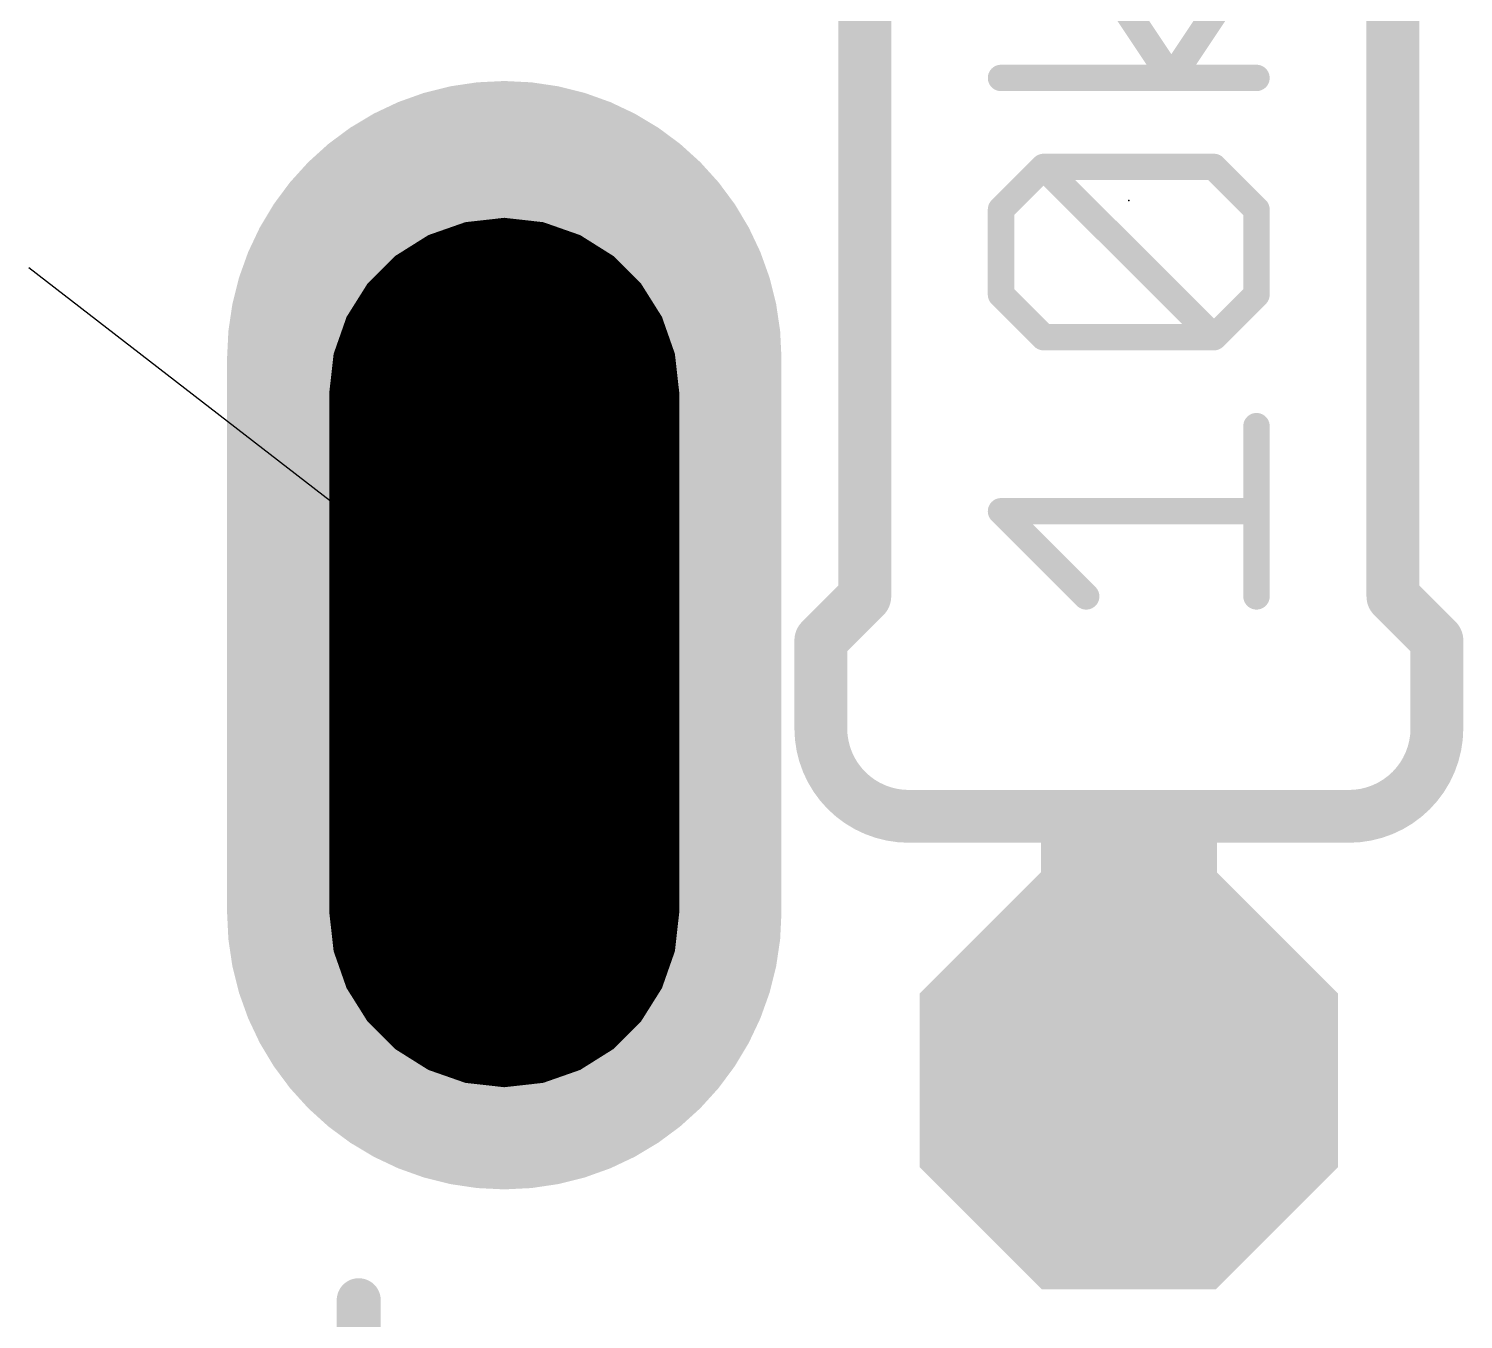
# Model space of a CAD drawing. Extents: x -2.2 to 51.7, y -0.4 to 51.
# Drawn here: x 10.477 to 14.618, y 43.442 to 47.169 of the extents above; entities that cross this region are included whole.
import ezdxf

# ---------------------------------------------------------------- set-up
doc = ezdxf.new("R2010")
doc.units = 0
for name, color, linetype in [('17', 94, 'CONTINUOUS'), ('19', 54, 'CONTINUOUS'), ('21', 250, 'CONTINUOUS'), ('23', 178, 'CONTINUOUS'), ('27', 250, 'CONTINUOUS'), ('46', 134, 'CONTINUOUS'), ('51', 250, 'CONTINUOUS')]:
    doc.layers.add(name, color=color, linetype=linetype)

# ---------------------------------------------------------------- blocks, each defined once
blk = doc.blocks.new('LONGP100')
at = {"const_width": 1}
blk.add_lwpolyline([(-0.5, 0), (0.5, 0)], dxfattribs=at)
at = {"const_width": 0.5}
for points in [[(-0.5, 0.25, 1), (-0.5, -0.25)], [(0.5, -0.25, 1), (0.5, 0.25)]]:
    blk.add_lwpolyline(points, format="xyb", dxfattribs=at)
blk = doc.blocks.new('RECT')
blk.add_solid([(-0.5, -0.5), (0.5, -0.5), (-0.5, 0.5), (0.5, 0.5)])
blk = doc.blocks.new('OCTAGONP')
at = {"const_width": 0.5}
blk.add_lwpolyline([(-0.25, -0.1036), (-0.25, 0.1036), (-0.1036, 0.25), (0.1036, 0.25), (0.25, 0.1036), (0.25, -0.1036), (0.1036, -0.25), (-0.1036, -0.25), (-0.25, -0.1036), (-0.25, 0.1036)], dxfattribs=at)

msp = doc.modelspace()

# ---------------------------------------------------------------- linework, layer by layer
at = {"layer": '19'}
msp.add_line((10.4775, 46.4793), (11.85, 45.4175), dxfattribs=at)
at = {"layer": '21'}
for points, const_width in [([(12.8905, 47.8155), (12.8905, 45.5295)], 0.1524), ([(14.4145, 47.8155), (14.4145, 45.5295)], 0.1524), ([(12.8905, 45.5295), (12.7635, 45.4025)], 0.1524), ([(14.4145, 45.5295), (14.5415, 45.4025)], 0.1524), ([(12.7635, 45.1485), (12.7635, 45.4025)], 0.1524), ([(14.5415, 45.1485), (14.5415, 45.4025)], 0.1524), ([(11.43, 38.4175), (11.43, 43.4975)], 0.127)]:
    msp.add_lwpolyline(points, dxfattribs=dict(at, const_width=const_width))
for points, const_width in [([(12.9174, 45.5026, 1), (12.8636, 45.5564)], 0.0762), ([(14.4414, 45.5564, 1), (14.3876, 45.5026)], 0.0762), ([(12.8524, 45.5295, 1), (12.9286, 45.5295)], 0.0762), ([(14.3764, 45.5295, 1), (14.4526, 45.5295)], 0.0762), ([(12.8016, 45.4025, 1), (12.7254, 45.4025)], 0.0762), ([(12.7366, 45.4294, 1), (12.7904, 45.3756)], 0.0762), ([(14.5796, 45.4025, 1), (14.5034, 45.4025)], 0.0762), ([(14.5146, 45.3756, 1), (14.5684, 45.4294)], 0.0762), ([(12.7635, 45.1485, 0.4142), (13.0175, 44.8945)], 0.1524), ([(12.8016, 45.1485, 1), (12.7254, 45.1485)], 0.0762), ([(14.2875, 44.8945, 0.4142), (14.5415, 45.1485)], 0.1524), ([(14.5796, 45.1485, 1), (14.5034, 45.1485)], 0.0762), ([(12.7254, 45.1485, 1), (12.8016, 45.1485)], 0.0762), ([(14.5034, 45.1485, 1), (14.5796, 45.1485)], 0.0762), ([(13.0175, 44.8564, 1), (13.0175, 44.9326)], 0.0762), ([(14.2875, 44.9326, 1), (14.2875, 44.8564)], 0.0762), ([(11.4618, 43.4975, 1), (11.3982, 43.4975)], 0.0635)]:
    msp.add_lwpolyline(points, format="xyb", dxfattribs=dict(at, const_width=const_width))
at = {"layer": '23'}
msp.add_point((13.6525, 46.6725), dxfattribs=at)
at = {"layer": '27', "const_width": 0.0762}
for points in [[(13.7751, 47.0263), (13.5293, 47.3949)], [(14.0208, 47.3949), (13.7751, 47.0263)], [(14.0208, 47.0263), (13.2836, 47.0263)], [(13.2836, 46.6465), (13.4064, 46.7694)], [(13.4064, 46.7694), (13.8979, 46.7694)], [(13.8979, 46.2779), (13.4064, 46.7694)], [(13.8979, 46.7694), (14.0208, 46.6465)], [(13.2836, 46.4008), (13.2836, 46.6465)], [(14.0208, 46.6465), (14.0208, 46.4008)], [(13.4064, 46.2779), (13.2836, 46.4008)], [(14.0208, 46.4008), (13.8979, 46.2779)], [(13.8979, 46.2779), (13.4064, 46.2779)], [(14.0208, 45.5295), (14.0208, 46.021)], [(13.5293, 45.5295), (13.2836, 45.7752)], [(13.2836, 45.7752), (14.0208, 45.7752)]]:
    msp.add_lwpolyline(points, dxfattribs=at)
at = {"layer": '27', "const_width": 0.0381}
for points in [[(13.2836, 47.0454, 1), (13.2836, 47.0073)], [(13.7592, 47.0369, 1), (13.7909, 47.0158)], [(13.7592, 47.0158, 1), (13.7909, 47.0369)], [(14.0208, 47.0073, 1), (14.0208, 47.0454)], [(13.4064, 46.7885, 1), (13.4064, 46.7504)], [(13.4199, 46.7829, 1), (13.393, 46.7559)], [(13.4199, 46.7559, 1), (13.393, 46.7829)], [(13.9114, 46.7829, 1), (13.8845, 46.7559)], [(13.8979, 46.7504, 1), (13.8979, 46.7885)], [(13.3026, 46.6465, 1), (13.2645, 46.6465)], [(13.2701, 46.66, 1), (13.297, 46.6331)], [(14.0399, 46.6465, 1), (14.0018, 46.6465)], [(14.0073, 46.6331, 1), (14.0343, 46.66)], [(13.297, 46.4143, 1), (13.2701, 46.3873)], [(13.2645, 46.4008, 1), (13.3026, 46.4008)], [(14.0018, 46.4008, 1), (14.0399, 46.4008)], [(14.0343, 46.3873, 1), (14.0073, 46.4143)], [(13.4064, 46.297, 1), (13.4064, 46.2589)], [(13.393, 46.2644, 1), (13.4199, 46.2914)], [(13.8845, 46.2914, 1), (13.9114, 46.2644)], [(13.8845, 46.2644, 1), (13.9114, 46.2914)], [(13.8979, 46.2589, 1), (13.8979, 46.297)], [(14.0399, 46.021, 1), (14.0018, 46.021)], [(13.297, 45.7887, 1), (13.2701, 45.7618)], [(13.2836, 45.7943, 1), (13.2836, 45.7562)], [(14.0208, 45.7562, 1), (14.0208, 45.7943)], [(13.5158, 45.516, 1), (13.5428, 45.543)], [(14.0018, 45.5295, 1), (14.0399, 45.5295)]]:
    msp.add_lwpolyline(points, format="xyb", dxfattribs=at)
at = {"layer": '46', "const_width": 0.01}
for points in [[(11.85, 46.6175), (11.7387, 46.605)], [(11.9613, 46.605), (11.85, 46.6175)], [(11.7387, 46.605), (11.6331, 46.568)], [(11.6674, 46.58), (12.0326, 46.58)], [(11.696, 46.59), (12.004, 46.59)], [(11.7246, 46.6), (11.9754, 46.6)], [(11.7834, 46.61), (11.9166, 46.61)], [(12.0669, 46.568), (11.9613, 46.605)], [(11.6331, 46.568), (11.5383, 46.5084)], [(11.5885, 46.54), (12.1115, 46.54)], [(11.6044, 46.55), (12.0956, 46.55)], [(11.6204, 46.56), (12.0797, 46.56)], [(11.6388, 46.57), (12.0612, 46.57)], [(12.1617, 46.5084), (12.0669, 46.568)], [(11.5383, 46.5084), (11.4591, 46.4292)], [(11.5198, 46.49), (12.1802, 46.49)], [(11.5298, 46.5), (12.1702, 46.5)], [(11.5408, 46.51), (12.1592, 46.51)], [(11.5567, 46.52), (12.1433, 46.52)], [(11.5726, 46.53), (12.1274, 46.53)], [(12.2409, 46.4292), (12.1617, 46.5084)], [(11.4798, 46.45), (12.2202, 46.45)], [(11.4898, 46.46), (12.2102, 46.46)], [(11.4998, 46.47), (12.2002, 46.47)], [(11.5098, 46.48), (12.1902, 46.48)], [(11.4591, 46.4292), (11.3995, 46.3344)], [(11.447, 46.41), (12.253, 46.41)], [(11.4533, 46.42), (12.2467, 46.42)], [(11.4598, 46.43), (12.2402, 46.43)], [(11.4698, 46.44), (12.2302, 46.44)], [(12.3005, 46.3344), (12.2409, 46.4292)], [(11.4219, 46.37), (12.2781, 46.37)], [(11.4281, 46.38), (12.2719, 46.38)], [(11.4344, 46.39), (12.2656, 46.39)], [(11.4407, 46.4), (12.2593, 46.4)], [(11.3995, 46.3344), (11.3625, 46.2288)], [(11.398, 46.33), (12.302, 46.33)], [(11.403, 46.34), (12.297, 46.34)], [(11.4093, 46.35), (12.2907, 46.35)], [(11.4156, 46.36), (12.2844, 46.36)], [(12.3375, 46.2288), (12.3005, 46.3344)], [(11.384, 46.29), (12.316, 46.29)], [(11.3875, 46.3), (12.3125, 46.3)], [(11.391, 46.31), (12.309, 46.31)], [(11.3945, 46.32), (12.3055, 46.32)], [(11.37, 46.25), (12.33, 46.25)], [(11.3735, 46.26), (12.3265, 46.26)], [(11.377, 46.27), (12.323, 46.27)], [(11.3805, 46.28), (12.3195, 46.28)], [(11.3625, 46.2288), (11.35, 46.1175)], [(11.3593, 46.2), (12.3407, 46.2)], [(11.3604, 46.21), (12.3396, 46.21)], [(11.3616, 46.22), (12.3384, 46.22)], [(11.363, 46.23), (12.337, 46.23)], [(11.3665, 46.24), (12.3335, 46.24)], [(12.35, 46.1175), (12.3375, 46.2288)], [(11.3548, 46.16), (12.3452, 46.16)], [(11.3559, 46.17), (12.3441, 46.17)], [(11.357, 46.18), (12.343, 46.18)], [(11.3582, 46.19), (12.3418, 46.19)], [(11.35, 46.1175), (11.35, 44.6175)], [(11.3503, 46.12), (12.3497, 46.12)], [(11.3514, 46.13), (12.3486, 46.13)], [(11.3525, 46.14), (12.3475, 46.14)], [(11.3537, 46.15), (12.3463, 46.15)], [(12.35, 44.6175), (12.35, 46.1175)], [(11.35, 46.11), (12.35, 46.11)], [(11.35, 46.1), (12.35, 46.1)], [(11.35, 46.09), (12.35, 46.09)], [(11.35, 46.08), (12.35, 46.08)], [(11.35, 46.07), (12.35, 46.07)], [(11.35, 46.06), (12.35, 46.06)], [(11.35, 46.05), (12.35, 46.05)], [(11.35, 46.04), (12.35, 46.04)], [(11.35, 46.03), (12.35, 46.03)], [(11.35, 46.02), (12.35, 46.02)], [(11.35, 46.01), (12.35, 46.01)], [(11.35, 46), (12.35, 46)], [(11.35, 45.99), (12.35, 45.99)], [(11.35, 45.98), (12.35, 45.98)], [(11.35, 45.97), (12.35, 45.97)], [(11.35, 45.96), (12.35, 45.96)], [(11.35, 45.95), (12.35, 45.95)], [(11.35, 45.94), (12.35, 45.94)], [(11.35, 45.93), (12.35, 45.93)], [(11.35, 45.92), (12.35, 45.92)], [(11.35, 45.91), (12.35, 45.91)], [(11.35, 45.9), (12.35, 45.9)], [(11.35, 45.89), (12.35, 45.89)], [(11.35, 45.88), (12.35, 45.88)], [(11.35, 45.87), (12.35, 45.87)], [(11.35, 45.86), (12.35, 45.86)], [(11.35, 45.85), (12.35, 45.85)], [(11.35, 45.84), (12.35, 45.84)], [(11.35, 45.83), (12.35, 45.83)], [(11.35, 45.82), (12.35, 45.82)], [(11.35, 45.81), (12.35, 45.81)], [(11.35, 45.8), (12.35, 45.8)], [(11.35, 45.79), (12.35, 45.79)], [(11.35, 45.78), (12.35, 45.78)], [(11.35, 45.77), (12.35, 45.77)], [(11.35, 45.76), (12.35, 45.76)], [(11.35, 45.75), (12.35, 45.75)], [(11.35, 45.74), (12.35, 45.74)], [(11.35, 45.73), (12.35, 45.73)], [(11.35, 45.72), (12.35, 45.72)], [(11.35, 45.71), (12.35, 45.71)], [(11.35, 45.7), (12.35, 45.7)], [(11.35, 45.69), (12.35, 45.69)], [(11.35, 45.68), (12.35, 45.68)], [(11.35, 45.67), (12.35, 45.67)], [(11.35, 45.66), (12.35, 45.66)], [(11.35, 45.65), (12.35, 45.65)], [(11.35, 45.64), (12.35, 45.64)], [(11.35, 45.63), (12.35, 45.63)], [(11.35, 45.62), (12.35, 45.62)], [(11.35, 45.61), (12.35, 45.61)], [(11.35, 45.6), (12.35, 45.6)], [(11.35, 45.59), (12.35, 45.59)], [(11.35, 45.58), (12.35, 45.58)], [(11.35, 45.57), (12.35, 45.57)], [(11.35, 45.56), (12.35, 45.56)], [(11.35, 45.55), (12.35, 45.55)], [(11.35, 45.54), (12.35, 45.54)], [(11.35, 45.53), (12.35, 45.53)], [(11.35, 45.52), (12.35, 45.52)], [(11.35, 45.51), (12.35, 45.51)], [(11.35, 45.5), (12.35, 45.5)], [(11.35, 45.49), (12.35, 45.49)], [(11.35, 45.48), (12.35, 45.48)], [(11.35, 45.47), (12.35, 45.47)], [(11.35, 45.46), (12.35, 45.46)], [(11.35, 45.45), (12.35, 45.45)], [(11.35, 45.44), (12.35, 45.44)], [(11.35, 45.43), (12.35, 45.43)], [(11.35, 45.42), (12.35, 45.42)], [(11.35, 45.41), (12.35, 45.41)], [(11.35, 45.4), (12.35, 45.4)], [(11.35, 45.39), (12.35, 45.39)], [(11.35, 45.38), (12.35, 45.38)], [(11.35, 45.37), (12.35, 45.37)], [(11.35, 45.36), (12.35, 45.36)], [(11.35, 45.35), (12.35, 45.35)], [(11.35, 45.34), (12.35, 45.34)], [(11.35, 45.33), (12.35, 45.33)], [(11.35, 45.32), (12.35, 45.32)], [(11.35, 45.31), (12.35, 45.31)], [(11.35, 45.3), (12.35, 45.3)], [(11.35, 45.29), (12.35, 45.29)], [(11.35, 45.28), (12.35, 45.28)], [(11.35, 45.27), (12.35, 45.27)], [(11.35, 45.26), (12.35, 45.26)], [(11.35, 45.25), (12.35, 45.25)], [(11.35, 45.24), (12.35, 45.24)], [(11.35, 45.23), (12.35, 45.23)], [(11.35, 45.22), (12.35, 45.22)], [(11.35, 45.21), (12.35, 45.21)], [(11.35, 45.2), (12.35, 45.2)], [(11.35, 45.19), (12.35, 45.19)], [(11.35, 45.18), (12.35, 45.18)], [(11.35, 45.17), (12.35, 45.17)], [(11.35, 45.16), (12.35, 45.16)], [(11.35, 45.15), (12.35, 45.15)], [(11.35, 45.14), (12.35, 45.14)], [(11.35, 45.13), (12.35, 45.13)], [(11.35, 45.12), (12.35, 45.12)], [(11.35, 45.11), (12.35, 45.11)], [(11.35, 45.1), (12.35, 45.1)], [(11.35, 45.09), (12.35, 45.09)], [(11.35, 45.08), (12.35, 45.08)], [(11.35, 45.07), (12.35, 45.07)], [(11.35, 45.06), (12.35, 45.06)], [(11.35, 45.05), (12.35, 45.05)], [(11.35, 45.04), (12.35, 45.04)], [(11.35, 45.03), (12.35, 45.03)], [(11.35, 45.02), (12.35, 45.02)], [(11.35, 45.01), (12.35, 45.01)], [(11.35, 45), (12.35, 45)], [(11.35, 44.99), (12.35, 44.99)], [(11.35, 44.98), (12.35, 44.98)], [(11.35, 44.97), (12.35, 44.97)], [(11.35, 44.96), (12.35, 44.96)], [(11.35, 44.95), (12.35, 44.95)], [(11.35, 44.94), (12.35, 44.94)], [(11.35, 44.93), (12.35, 44.93)], [(11.35, 44.92), (12.35, 44.92)], [(11.35, 44.91), (12.35, 44.91)], [(11.35, 44.9), (12.35, 44.9)], [(11.35, 44.89), (12.35, 44.89)], [(11.35, 44.88), (12.35, 44.88)], [(11.35, 44.87), (12.35, 44.87)], [(11.35, 44.86), (12.35, 44.86)], [(11.35, 44.85), (12.35, 44.85)], [(11.35, 44.84), (12.35, 44.84)], [(11.35, 44.83), (12.35, 44.83)], [(11.35, 44.82), (12.35, 44.82)], [(11.35, 44.81), (12.35, 44.81)], [(11.35, 44.8), (12.35, 44.8)], [(11.35, 44.79), (12.35, 44.79)], [(11.35, 44.78), (12.35, 44.78)], [(11.35, 44.77), (12.35, 44.77)], [(11.35, 44.76), (12.35, 44.76)], [(11.35, 44.75), (12.35, 44.75)], [(11.35, 44.74), (12.35, 44.74)], [(11.35, 44.73), (12.35, 44.73)], [(11.35, 44.72), (12.35, 44.72)], [(11.35, 44.71), (12.35, 44.71)], [(11.35, 44.7), (12.35, 44.7)], [(11.35, 44.69), (12.35, 44.69)], [(11.35, 44.68), (12.35, 44.68)], [(11.35, 44.67), (12.35, 44.67)], [(11.35, 44.66), (12.35, 44.66)], [(11.35, 44.65), (12.35, 44.65)], [(11.35, 44.64), (12.35, 44.64)], [(11.35, 44.63), (12.35, 44.63)], [(11.35, 44.62), (12.35, 44.62)], [(11.35, 44.6175), (11.3625, 44.5062)], [(11.3508, 44.61), (12.3492, 44.61)], [(11.352, 44.6), (12.348, 44.6)], [(11.3531, 44.59), (12.3469, 44.59)], [(12.3375, 44.5062), (12.35, 44.6175)], [(11.3542, 44.58), (12.3458, 44.58)], [(11.3554, 44.57), (12.3446, 44.57)], [(11.3565, 44.56), (12.3435, 44.56)], [(11.3576, 44.55), (12.3424, 44.55)], [(11.3587, 44.54), (12.3413, 44.54)], [(11.3599, 44.53), (12.3401, 44.53)], [(11.361, 44.52), (12.339, 44.52)], [(11.3621, 44.51), (12.3379, 44.51)], [(11.3625, 44.5062), (11.3995, 44.4006)], [(12.3005, 44.4006), (12.3375, 44.5062)], [(11.3647, 44.5), (12.3353, 44.5)], [(11.3682, 44.49), (12.3318, 44.49)], [(11.3717, 44.48), (12.3283, 44.48)], [(11.3752, 44.47), (12.3248, 44.47)], [(11.3787, 44.46), (12.3213, 44.46)], [(11.3822, 44.45), (12.3178, 44.45)], [(11.3857, 44.44), (12.3143, 44.44)], [(11.3892, 44.43), (12.3108, 44.43)], [(11.3927, 44.42), (12.3073, 44.42)], [(11.3962, 44.41), (12.3038, 44.41)], [(11.3995, 44.4006), (11.4591, 44.3058)], [(11.3999, 44.4), (12.3001, 44.4)], [(11.4062, 44.39), (12.2938, 44.39)], [(11.4124, 44.38), (12.2876, 44.38)], [(12.2409, 44.3058), (12.3005, 44.4006)], [(11.4187, 44.37), (12.2813, 44.37)], [(11.425, 44.36), (12.275, 44.36)], [(11.4313, 44.35), (12.2687, 44.35)], [(11.4376, 44.34), (12.2624, 44.34)], [(11.4439, 44.33), (12.2561, 44.33)], [(11.4501, 44.32), (12.2499, 44.32)], [(11.4564, 44.31), (12.2436, 44.31)], [(11.4591, 44.3058), (11.5383, 44.2266)], [(11.4648, 44.3), (12.2352, 44.3)], [(12.1617, 44.2266), (12.2409, 44.3058)], [(11.4748, 44.29), (12.2252, 44.29)], [(11.4848, 44.28), (12.2152, 44.28)], [(11.4948, 44.27), (12.2052, 44.27)], [(11.5048, 44.26), (12.1952, 44.26)], [(11.5148, 44.25), (12.1852, 44.25)], [(11.5248, 44.24), (12.1752, 44.24)], [(11.5348, 44.23), (12.1652, 44.23)], [(11.5383, 44.2266), (11.6331, 44.167)], [(11.5487, 44.22), (12.1513, 44.22)], [(12.0669, 44.167), (12.1617, 44.2266)], [(11.5647, 44.21), (12.1353, 44.21)], [(11.5806, 44.2), (12.1194, 44.2)], [(11.5965, 44.19), (12.1035, 44.19)], [(11.6124, 44.18), (12.0876, 44.18)], [(11.6283, 44.17), (12.0717, 44.17)], [(11.6331, 44.167), (11.7387, 44.13)], [(11.6531, 44.16), (12.0469, 44.16)], [(11.6817, 44.15), (12.0183, 44.15)], [(11.7103, 44.14), (11.9897, 44.14)], [(11.7387, 44.13), (11.85, 44.1175)], [(11.7391, 44.13), (11.9609, 44.13)], [(11.85, 44.1175), (11.9613, 44.13)], [(11.9613, 44.13), (12.0669, 44.167)], [(11.8278, 44.12), (11.8722, 44.12)]]:
    msp.add_lwpolyline(points, dxfattribs=at)
at = {"layer": '46', "const_width": 0.005}
for points in [[(11.8503, 46.62, 1), (11.8497, 46.615)], [(11.8503, 46.615, 1), (11.8497, 46.62)], [(11.6674, 46.5825, 1), (11.6674, 46.5775)], [(11.696, 46.5925, 1), (11.696, 46.5875)], [(11.7246, 46.6025, 1), (11.7246, 46.5975)], [(11.7385, 46.6074, 1), (11.739, 46.6025)], [(11.7396, 46.6026, 1), (11.7379, 46.6073)], [(11.7834, 46.6125, 1), (11.7834, 46.6075)], [(11.9166, 46.6075, 1), (11.9166, 46.6125)], [(11.9621, 46.6073, 1), (11.9604, 46.6026)], [(11.961, 46.6025, 1), (11.9615, 46.6074)], [(11.9754, 46.5975, 1), (11.9754, 46.6025)], [(12.004, 46.5875, 1), (12.004, 46.5925)], [(12.0326, 46.5775, 1), (12.0326, 46.5825)], [(11.5885, 46.5425, 1), (11.5885, 46.5375)], [(11.6044, 46.5525, 1), (11.6044, 46.5475)], [(11.6204, 46.5625, 1), (11.6204, 46.5575)], [(11.6322, 46.5703, 1), (11.6339, 46.5656)], [(11.6344, 46.5659, 1), (11.6317, 46.5701)], [(11.6388, 46.5725, 1), (11.6388, 46.5675)], [(12.0612, 46.5675, 1), (12.0612, 46.5725)], [(12.0683, 46.5701, 1), (12.0656, 46.5659)], [(12.0661, 46.5656, 1), (12.0678, 46.5703)], [(12.0797, 46.5575, 1), (12.0797, 46.5625)], [(12.0956, 46.5475, 1), (12.0956, 46.5525)], [(12.1115, 46.5375, 1), (12.1115, 46.5425)], [(11.5198, 46.4925, 1), (11.5198, 46.4875)], [(11.5298, 46.5025, 1), (11.5298, 46.4975)], [(11.5369, 46.5105, 1), (11.5396, 46.5063)], [(11.54, 46.5066, 1), (11.5365, 46.5102)], [(11.5408, 46.5125, 1), (11.5408, 46.5075)], [(11.5567, 46.5225, 1), (11.5567, 46.5175)], [(11.5726, 46.5325, 1), (11.5726, 46.5275)], [(12.1274, 46.5275, 1), (12.1274, 46.5325)], [(12.1433, 46.5175, 1), (12.1433, 46.5225)], [(12.1592, 46.5075, 1), (12.1592, 46.5125)], [(12.1635, 46.5102, 1), (12.16, 46.5066)], [(12.1604, 46.5063, 1), (12.1631, 46.5105)], [(12.1702, 46.4975, 1), (12.1702, 46.5025)], [(12.1802, 46.4875, 1), (12.1802, 46.4925)], [(11.4798, 46.4525, 1), (11.4798, 46.4475)], [(11.4898, 46.4625, 1), (11.4898, 46.4575)], [(11.4998, 46.4725, 1), (11.4998, 46.4675)], [(11.5098, 46.4825, 1), (11.5098, 46.4775)], [(12.1902, 46.4775, 1), (12.1902, 46.4825)], [(12.2002, 46.4675, 1), (12.2002, 46.4725)], [(12.2102, 46.4575, 1), (12.2102, 46.4625)], [(12.2202, 46.4475, 1), (12.2202, 46.4525)], [(11.447, 46.4125, 1), (11.447, 46.4075)], [(11.4533, 46.4225, 1), (11.4533, 46.4175)], [(11.4573, 46.431, 1), (11.4609, 46.4275)], [(11.4612, 46.4279, 1), (11.457, 46.4306)], [(11.4598, 46.4325, 1), (11.4598, 46.4275)], [(11.4698, 46.4425, 1), (11.4698, 46.4375)], [(12.2302, 46.4375, 1), (12.2302, 46.4425)], [(12.243, 46.4306, 1), (12.2388, 46.4279)], [(12.2391, 46.4275, 1), (12.2427, 46.431)], [(12.2402, 46.4275, 1), (12.2402, 46.4325)], [(12.2467, 46.4175, 1), (12.2467, 46.4225)], [(12.253, 46.4075, 1), (12.253, 46.4125)], [(11.4219, 46.3725, 1), (11.4219, 46.3675)], [(11.4281, 46.3825, 1), (11.4281, 46.3775)], [(11.4344, 46.3925, 1), (11.4344, 46.3875)], [(11.4407, 46.4025, 1), (11.4407, 46.3975)], [(12.2593, 46.3975, 1), (12.2593, 46.4025)], [(12.2656, 46.3875, 1), (12.2656, 46.3925)], [(12.2719, 46.3775, 1), (12.2719, 46.3825)], [(12.2781, 46.3675, 1), (12.2781, 46.3725)], [(11.398, 46.3325, 1), (11.398, 46.3275)], [(11.3974, 46.3358, 1), (11.4016, 46.3331)], [(11.4019, 46.3336, 1), (11.3972, 46.3353)], [(11.403, 46.3425, 1), (11.403, 46.3375)], [(11.4093, 46.3525, 1), (11.4093, 46.3475)], [(11.4156, 46.3625, 1), (11.4156, 46.3575)], [(12.2844, 46.3575, 1), (12.2844, 46.3625)], [(12.2907, 46.3475, 1), (12.2907, 46.3525)], [(12.297, 46.3375, 1), (12.297, 46.3425)], [(12.3028, 46.3353, 1), (12.2981, 46.3336)], [(12.2984, 46.3331, 1), (12.3026, 46.3358)], [(12.302, 46.3275, 1), (12.302, 46.3325)], [(11.384, 46.2925, 1), (11.384, 46.2875)], [(11.3875, 46.3025, 1), (11.3875, 46.2975)], [(11.391, 46.3125, 1), (11.391, 46.3075)], [(11.3945, 46.3225, 1), (11.3945, 46.3175)], [(12.3055, 46.3175, 1), (12.3055, 46.3225)], [(12.309, 46.3075, 1), (12.309, 46.3125)], [(12.3125, 46.2975, 1), (12.3125, 46.3025)], [(12.316, 46.2875, 1), (12.316, 46.2925)], [(11.37, 46.2525, 1), (11.37, 46.2475)], [(11.3735, 46.2625, 1), (11.3735, 46.2575)], [(11.377, 46.2725, 1), (11.377, 46.2675)], [(11.3805, 46.2825, 1), (11.3805, 46.2775)], [(12.3195, 46.2775, 1), (12.3195, 46.2825)], [(12.323, 46.2675, 1), (12.323, 46.2725)], [(12.3265, 46.2575, 1), (12.3265, 46.2625)], [(12.33, 46.2475, 1), (12.33, 46.2525)], [(11.3593, 46.2025, 1), (11.3593, 46.1975)], [(11.3604, 46.2125, 1), (11.3604, 46.2075)], [(11.3616, 46.2225, 1), (11.3616, 46.2175)], [(11.365, 46.2285, 1), (11.3601, 46.229)], [(11.3602, 46.2296, 1), (11.3649, 46.2279)], [(11.363, 46.2325, 1), (11.363, 46.2275)], [(11.3665, 46.2425, 1), (11.3665, 46.2375)], [(12.3335, 46.2375, 1), (12.3335, 46.2425)], [(12.3399, 46.229, 1), (12.335, 46.2285)], [(12.3351, 46.2279, 1), (12.3398, 46.2296)], [(12.337, 46.2275, 1), (12.337, 46.2325)], [(12.3384, 46.2175, 1), (12.3384, 46.2225)], [(12.3396, 46.2075, 1), (12.3396, 46.2125)], [(12.3407, 46.1975, 1), (12.3407, 46.2025)], [(11.3548, 46.1625, 1), (11.3548, 46.1575)], [(11.3559, 46.1725, 1), (11.3559, 46.1675)], [(11.357, 46.1825, 1), (11.357, 46.1775)], [(11.3582, 46.1925, 1), (11.3582, 46.1875)], [(12.3418, 46.1875, 1), (12.3418, 46.1925)], [(12.343, 46.1775, 1), (12.343, 46.1825)], [(12.3441, 46.1675, 1), (12.3441, 46.1725)], [(12.3452, 46.1575, 1), (12.3452, 46.1625)], [(11.3525, 46.1175, 1), (11.3475, 46.1175)], [(11.3503, 46.1225, 1), (11.3503, 46.1175)], [(11.3514, 46.1325, 1), (11.3514, 46.1275)], [(11.3525, 46.1425, 1), (11.3525, 46.1375)], [(11.3537, 46.1525, 1), (11.3537, 46.1475)], [(12.3463, 46.1475, 1), (12.3463, 46.1525)], [(12.3475, 46.1375, 1), (12.3475, 46.1425)], [(12.3525, 46.1175, 1), (12.3475, 46.1175)], [(12.3486, 46.1275, 1), (12.3486, 46.1325)], [(12.3497, 46.1175, 1), (12.3497, 46.1225)], [(11.3475, 46.1178, 1), (11.3525, 46.1172)], [(11.35, 46.1125, 1), (11.35, 46.1075)], [(11.35, 46.1025, 1), (11.35, 46.0975)], [(11.35, 46.0925, 1), (11.35, 46.0875)], [(11.35, 46.0825, 1), (11.35, 46.0775)], [(12.3475, 46.1172, 1), (12.3525, 46.1178)], [(12.35, 46.1075, 1), (12.35, 46.1125)], [(12.35, 46.0975, 1), (12.35, 46.1025)], [(12.35, 46.0875, 1), (12.35, 46.0925)], [(12.35, 46.0775, 1), (12.35, 46.0825)], [(11.35, 46.0725, 1), (11.35, 46.0675)], [(11.35, 46.0625, 1), (11.35, 46.0575)], [(11.35, 46.0525, 1), (11.35, 46.0475)], [(11.35, 46.0425, 1), (11.35, 46.0375)], [(12.35, 46.0675, 1), (12.35, 46.0725)], [(12.35, 46.0575, 1), (12.35, 46.0625)], [(12.35, 46.0475, 1), (12.35, 46.0525)], [(12.35, 46.0375, 1), (12.35, 46.0425)], [(11.35, 46.0325, 1), (11.35, 46.0275)], [(11.35, 46.0225, 1), (11.35, 46.0175)], [(11.35, 46.0125, 1), (11.35, 46.0075)], [(11.35, 46.0025, 1), (11.35, 45.9975)], [(12.35, 46.0275, 1), (12.35, 46.0325)], [(12.35, 46.0175, 1), (12.35, 46.0225)], [(12.35, 46.0075, 1), (12.35, 46.0125)], [(12.35, 45.9975, 1), (12.35, 46.0025)], [(11.35, 45.9925, 1), (11.35, 45.9875)], [(11.35, 45.9825, 1), (11.35, 45.9775)], [(11.35, 45.9725, 1), (11.35, 45.9675)], [(11.35, 45.9625, 1), (11.35, 45.9575)], [(12.35, 45.9875, 1), (12.35, 45.9925)], [(12.35, 45.9775, 1), (12.35, 45.9825)], [(12.35, 45.9675, 1), (12.35, 45.9725)], [(12.35, 45.9575, 1), (12.35, 45.9625)], [(11.35, 45.9525, 1), (11.35, 45.9475)], [(11.35, 45.9425, 1), (11.35, 45.9375)], [(11.35, 45.9325, 1), (11.35, 45.9275)], [(11.35, 45.9225, 1), (11.35, 45.9175)], [(11.35, 45.9125, 1), (11.35, 45.9075)], [(12.35, 45.9475, 1), (12.35, 45.9525)], [(12.35, 45.9375, 1), (12.35, 45.9425)], [(12.35, 45.9275, 1), (12.35, 45.9325)], [(12.35, 45.9175, 1), (12.35, 45.9225)], [(12.35, 45.9075, 1), (12.35, 45.9125)], [(11.35, 45.9025, 1), (11.35, 45.8975)], [(11.35, 45.8925, 1), (11.35, 45.8875)], [(11.35, 45.8825, 1), (11.35, 45.8775)], [(11.35, 45.8725, 1), (11.35, 45.8675)], [(12.35, 45.8975, 1), (12.35, 45.9025)], [(12.35, 45.8875, 1), (12.35, 45.8925)], [(12.35, 45.8775, 1), (12.35, 45.8825)], [(12.35, 45.8675, 1), (12.35, 45.8725)], [(11.35, 45.8625, 1), (11.35, 45.8575)], [(11.35, 45.8525, 1), (11.35, 45.8475)], [(11.35, 45.8425, 1), (11.35, 45.8375)], [(11.35, 45.8325, 1), (11.35, 45.8275)], [(12.35, 45.8575, 1), (12.35, 45.8625)], [(12.35, 45.8475, 1), (12.35, 45.8525)], [(12.35, 45.8375, 1), (12.35, 45.8425)], [(12.35, 45.8275, 1), (12.35, 45.8325)], [(11.35, 45.8225, 1), (11.35, 45.8175)], [(11.35, 45.8125, 1), (11.35, 45.8075)], [(11.35, 45.8025, 1), (11.35, 45.7975)], [(11.35, 45.7925, 1), (11.35, 45.7875)], [(12.35, 45.8175, 1), (12.35, 45.8225)], [(12.35, 45.8075, 1), (12.35, 45.8125)], [(12.35, 45.7975, 1), (12.35, 45.8025)], [(12.35, 45.7875, 1), (12.35, 45.7925)], [(11.35, 45.7825, 1), (11.35, 45.7775)], [(11.35, 45.7725, 1), (11.35, 45.7675)], [(11.35, 45.7625, 1), (11.35, 45.7575)], [(11.35, 45.7525, 1), (11.35, 45.7475)], [(12.35, 45.7775, 1), (12.35, 45.7825)], [(12.35, 45.7675, 1), (12.35, 45.7725)], [(12.35, 45.7575, 1), (12.35, 45.7625)], [(12.35, 45.7475, 1), (12.35, 45.7525)], [(11.35, 45.7425, 1), (11.35, 45.7375)], [(11.35, 45.7325, 1), (11.35, 45.7275)], [(11.35, 45.7225, 1), (11.35, 45.7175)], [(11.35, 45.7125, 1), (11.35, 45.7075)], [(12.35, 45.7375, 1), (12.35, 45.7425)], [(12.35, 45.7275, 1), (12.35, 45.7325)], [(12.35, 45.7175, 1), (12.35, 45.7225)], [(12.35, 45.7075, 1), (12.35, 45.7125)], [(11.35, 45.7025, 1), (11.35, 45.6975)], [(11.35, 45.6925, 1), (11.35, 45.6875)], [(11.35, 45.6825, 1), (11.35, 45.6775)], [(11.35, 45.6725, 1), (11.35, 45.6675)], [(12.35, 45.6975, 1), (12.35, 45.7025)], [(12.35, 45.6875, 1), (12.35, 45.6925)], [(12.35, 45.6775, 1), (12.35, 45.6825)], [(12.35, 45.6675, 1), (12.35, 45.6725)], [(11.35, 45.6625, 1), (11.35, 45.6575)], [(11.35, 45.6525, 1), (11.35, 45.6475)], [(11.35, 45.6425, 1), (11.35, 45.6375)], [(11.35, 45.6325, 1), (11.35, 45.6275)], [(12.35, 45.6575, 1), (12.35, 45.6625)], [(12.35, 45.6475, 1), (12.35, 45.6525)], [(12.35, 45.6375, 1), (12.35, 45.6425)], [(12.35, 45.6275, 1), (12.35, 45.6325)], [(11.35, 45.6225, 1), (11.35, 45.6175)], [(11.35, 45.6125, 1), (11.35, 45.6075)], [(11.35, 45.6025, 1), (11.35, 45.5975)], [(11.35, 45.5925, 1), (11.35, 45.5875)], [(11.35, 45.5825, 1), (11.35, 45.5775)], [(12.35, 45.6175, 1), (12.35, 45.6225)], [(12.35, 45.6075, 1), (12.35, 45.6125)], [(12.35, 45.5975, 1), (12.35, 45.6025)], [(12.35, 45.5875, 1), (12.35, 45.5925)], [(12.35, 45.5775, 1), (12.35, 45.5825)], [(11.35, 45.5725, 1), (11.35, 45.5675)], [(11.35, 45.5625, 1), (11.35, 45.5575)], [(11.35, 45.5525, 1), (11.35, 45.5475)], [(11.35, 45.5425, 1), (11.35, 45.5375)], [(12.35, 45.5675, 1), (12.35, 45.5725)], [(12.35, 45.5575, 1), (12.35, 45.5625)], [(12.35, 45.5475, 1), (12.35, 45.5525)], [(12.35, 45.5375, 1), (12.35, 45.5425)], [(11.35, 45.5325, 1), (11.35, 45.5275)], [(11.35, 45.5225, 1), (11.35, 45.5175)], [(11.35, 45.5125, 1), (11.35, 45.5075)], [(11.35, 45.5025, 1), (11.35, 45.4975)], [(12.35, 45.5275, 1), (12.35, 45.5325)], [(12.35, 45.5175, 1), (12.35, 45.5225)], [(12.35, 45.5075, 1), (12.35, 45.5125)], [(12.35, 45.4975, 1), (12.35, 45.5025)], [(11.35, 45.4925, 1), (11.35, 45.4875)], [(11.35, 45.4825, 1), (11.35, 45.4775)], [(11.35, 45.4725, 1), (11.35, 45.4675)], [(11.35, 45.4625, 1), (11.35, 45.4575)], [(12.35, 45.4875, 1), (12.35, 45.4925)], [(12.35, 45.4775, 1), (12.35, 45.4825)], [(12.35, 45.4675, 1), (12.35, 45.4725)], [(12.35, 45.4575, 1), (12.35, 45.4625)], [(11.35, 45.4525, 1), (11.35, 45.4475)], [(11.35, 45.4425, 1), (11.35, 45.4375)], [(11.35, 45.4325, 1), (11.35, 45.4275)], [(11.35, 45.4225, 1), (11.35, 45.4175)], [(12.35, 45.4475, 1), (12.35, 45.4525)], [(12.35, 45.4375, 1), (12.35, 45.4425)], [(12.35, 45.4275, 1), (12.35, 45.4325)], [(12.35, 45.4175, 1), (12.35, 45.4225)], [(11.35, 45.4125, 1), (11.35, 45.4075)], [(11.35, 45.4025, 1), (11.35, 45.3975)], [(11.35, 45.3925, 1), (11.35, 45.3875)], [(11.35, 45.3825, 1), (11.35, 45.3775)], [(12.35, 45.4075, 1), (12.35, 45.4125)], [(12.35, 45.3975, 1), (12.35, 45.4025)], [(12.35, 45.3875, 1), (12.35, 45.3925)], [(12.35, 45.3775, 1), (12.35, 45.3825)], [(11.35, 45.3725, 1), (11.35, 45.3675)], [(11.35, 45.3625, 1), (11.35, 45.3575)], [(11.35, 45.3525, 1), (11.35, 45.3475)], [(11.35, 45.3425, 1), (11.35, 45.3375)], [(12.35, 45.3675, 1), (12.35, 45.3725)], [(12.35, 45.3575, 1), (12.35, 45.3625)], [(12.35, 45.3475, 1), (12.35, 45.3525)], [(12.35, 45.3375, 1), (12.35, 45.3425)], [(11.35, 45.3325, 1), (11.35, 45.3275)], [(11.35, 45.3225, 1), (11.35, 45.3175)], [(11.35, 45.3125, 1), (11.35, 45.3075)], [(11.35, 45.3025, 1), (11.35, 45.2975)], [(11.35, 45.2925, 1), (11.35, 45.2875)], [(12.35, 45.3275, 1), (12.35, 45.3325)], [(12.35, 45.3175, 1), (12.35, 45.3225)], [(12.35, 45.3075, 1), (12.35, 45.3125)], [(12.35, 45.2975, 1), (12.35, 45.3025)], [(12.35, 45.2875, 1), (12.35, 45.2925)], [(11.35, 45.2825, 1), (11.35, 45.2775)], [(11.35, 45.2725, 1), (11.35, 45.2675)], [(11.35, 45.2625, 1), (11.35, 45.2575)], [(11.35, 45.2525, 1), (11.35, 45.2475)], [(12.35, 45.2775, 1), (12.35, 45.2825)], [(12.35, 45.2675, 1), (12.35, 45.2725)], [(12.35, 45.2575, 1), (12.35, 45.2625)], [(12.35, 45.2475, 1), (12.35, 45.2525)], [(11.35, 45.2425, 1), (11.35, 45.2375)], [(11.35, 45.2325, 1), (11.35, 45.2275)], [(11.35, 45.2225, 1), (11.35, 45.2175)], [(11.35, 45.2125, 1), (11.35, 45.2075)], [(12.35, 45.2375, 1), (12.35, 45.2425)], [(12.35, 45.2275, 1), (12.35, 45.2325)], [(12.35, 45.2175, 1), (12.35, 45.2225)], [(12.35, 45.2075, 1), (12.35, 45.2125)], [(11.35, 45.2025, 1), (11.35, 45.1975)], [(11.35, 45.1925, 1), (11.35, 45.1875)], [(11.35, 45.1825, 1), (11.35, 45.1775)], [(11.35, 45.1725, 1), (11.35, 45.1675)], [(12.35, 45.1975, 1), (12.35, 45.2025)], [(12.35, 45.1875, 1), (12.35, 45.1925)], [(12.35, 45.1775, 1), (12.35, 45.1825)], [(12.35, 45.1675, 1), (12.35, 45.1725)], [(11.35, 45.1625, 1), (11.35, 45.1575)], [(11.35, 45.1525, 1), (11.35, 45.1475)], [(11.35, 45.1425, 1), (11.35, 45.1375)], [(11.35, 45.1325, 1), (11.35, 45.1275)], [(12.35, 45.1575, 1), (12.35, 45.1625)], [(12.35, 45.1475, 1), (12.35, 45.1525)], [(12.35, 45.1375, 1), (12.35, 45.1425)], [(12.35, 45.1275, 1), (12.35, 45.1325)], [(11.35, 45.1225, 1), (11.35, 45.1175)], [(11.35, 45.1125, 1), (11.35, 45.1075)], [(11.35, 45.1025, 1), (11.35, 45.0975)], [(11.35, 45.0925, 1), (11.35, 45.0875)], [(12.35, 45.1175, 1), (12.35, 45.1225)], [(12.35, 45.1075, 1), (12.35, 45.1125)], [(12.35, 45.0975, 1), (12.35, 45.1025)], [(12.35, 45.0875, 1), (12.35, 45.0925)], [(11.35, 45.0825, 1), (11.35, 45.0775)], [(11.35, 45.0725, 1), (11.35, 45.0675)], [(11.35, 45.0625, 1), (11.35, 45.0575)], [(11.35, 45.0525, 1), (11.35, 45.0475)], [(12.35, 45.0775, 1), (12.35, 45.0825)], [(12.35, 45.0675, 1), (12.35, 45.0725)], [(12.35, 45.0575, 1), (12.35, 45.0625)], [(12.35, 45.0475, 1), (12.35, 45.0525)], [(11.35, 45.0425, 1), (11.35, 45.0375)], [(11.35, 45.0325, 1), (11.35, 45.0275)], [(11.35, 45.0225, 1), (11.35, 45.0175)], [(11.35, 45.0125, 1), (11.35, 45.0075)], [(11.35, 45.0025, 1), (11.35, 44.9975)], [(12.35, 45.0375, 1), (12.35, 45.0425)], [(12.35, 45.0275, 1), (12.35, 45.0325)], [(12.35, 45.0175, 1), (12.35, 45.0225)], [(12.35, 45.0075, 1), (12.35, 45.0125)], [(12.35, 44.9975, 1), (12.35, 45.0025)], [(11.35, 44.9925, 1), (11.35, 44.9875)], [(11.35, 44.9825, 1), (11.35, 44.9775)], [(11.35, 44.9725, 1), (11.35, 44.9675)], [(11.35, 44.9625, 1), (11.35, 44.9575)], [(12.35, 44.9875, 1), (12.35, 44.9925)], [(12.35, 44.9775, 1), (12.35, 44.9825)], [(12.35, 44.9675, 1), (12.35, 44.9725)], [(12.35, 44.9575, 1), (12.35, 44.9625)], [(11.35, 44.9525, 1), (11.35, 44.9475)], [(11.35, 44.9425, 1), (11.35, 44.9375)], [(11.35, 44.9325, 1), (11.35, 44.9275)], [(11.35, 44.9225, 1), (11.35, 44.9175)], [(12.35, 44.9475, 1), (12.35, 44.9525)], [(12.35, 44.9375, 1), (12.35, 44.9425)], [(12.35, 44.9275, 1), (12.35, 44.9325)], [(12.35, 44.9175, 1), (12.35, 44.9225)], [(11.35, 44.9125, 1), (11.35, 44.9075)], [(11.35, 44.9025, 1), (11.35, 44.8975)], [(11.35, 44.8925, 1), (11.35, 44.8875)], [(11.35, 44.8825, 1), (11.35, 44.8775)], [(12.35, 44.9075, 1), (12.35, 44.9125)], [(12.35, 44.8975, 1), (12.35, 44.9025)], [(12.35, 44.8875, 1), (12.35, 44.8925)], [(12.35, 44.8775, 1), (12.35, 44.8825)], [(11.35, 44.8725, 1), (11.35, 44.8675)], [(11.35, 44.8625, 1), (11.35, 44.8575)], [(11.35, 44.8525, 1), (11.35, 44.8475)], [(11.35, 44.8425, 1), (11.35, 44.8375)], [(12.35, 44.8675, 1), (12.35, 44.8725)], [(12.35, 44.8575, 1), (12.35, 44.8625)], [(12.35, 44.8475, 1), (12.35, 44.8525)], [(12.35, 44.8375, 1), (12.35, 44.8425)], [(11.35, 44.8325, 1), (11.35, 44.8275)], [(11.35, 44.8225, 1), (11.35, 44.8175)], [(11.35, 44.8125, 1), (11.35, 44.8075)], [(11.35, 44.8025, 1), (11.35, 44.7975)], [(12.35, 44.8275, 1), (12.35, 44.8325)], [(12.35, 44.8175, 1), (12.35, 44.8225)], [(12.35, 44.8075, 1), (12.35, 44.8125)], [(12.35, 44.7975, 1), (12.35, 44.8025)], [(11.35, 44.7925, 1), (11.35, 44.7875)], [(11.35, 44.7825, 1), (11.35, 44.7775)], [(11.35, 44.7725, 1), (11.35, 44.7675)], [(11.35, 44.7625, 1), (11.35, 44.7575)], [(12.35, 44.7875, 1), (12.35, 44.7925)], [(12.35, 44.7775, 1), (12.35, 44.7825)], [(12.35, 44.7675, 1), (12.35, 44.7725)], [(12.35, 44.7575, 1), (12.35, 44.7625)], [(11.35, 44.7525, 1), (11.35, 44.7475)], [(11.35, 44.7425, 1), (11.35, 44.7375)], [(11.35, 44.7325, 1), (11.35, 44.7275)], [(11.35, 44.7225, 1), (11.35, 44.7175)], [(11.35, 44.7125, 1), (11.35, 44.7075)], [(12.35, 44.7475, 1), (12.35, 44.7525)], [(12.35, 44.7375, 1), (12.35, 44.7425)], [(12.35, 44.7275, 1), (12.35, 44.7325)], [(12.35, 44.7175, 1), (12.35, 44.7225)], [(12.35, 44.7075, 1), (12.35, 44.7125)], [(11.35, 44.7025, 1), (11.35, 44.6975)], [(11.35, 44.6925, 1), (11.35, 44.6875)], [(11.35, 44.6825, 1), (11.35, 44.6775)], [(11.35, 44.6725, 1), (11.35, 44.6675)], [(12.35, 44.6975, 1), (12.35, 44.7025)], [(12.35, 44.6875, 1), (12.35, 44.6925)], [(12.35, 44.6775, 1), (12.35, 44.6825)], [(12.35, 44.6675, 1), (12.35, 44.6725)], [(11.35, 44.6625, 1), (11.35, 44.6575)], [(11.35, 44.6525, 1), (11.35, 44.6475)], [(11.35, 44.6425, 1), (11.35, 44.6375)], [(11.35, 44.6325, 1), (11.35, 44.6275)], [(12.35, 44.6575, 1), (12.35, 44.6625)], [(12.35, 44.6475, 1), (12.35, 44.6525)], [(12.35, 44.6375, 1), (12.35, 44.6425)], [(12.35, 44.6275, 1), (12.35, 44.6325)], [(11.35, 44.6225, 1), (11.35, 44.6175)], [(11.3525, 44.6178, 1), (11.3475, 44.6172)], [(11.3475, 44.6175, 1), (11.3525, 44.6175)], [(11.3508, 44.6125, 1), (11.3508, 44.6075)], [(11.352, 44.6025, 1), (11.352, 44.5975)], [(11.3531, 44.5925, 1), (11.3531, 44.5875)], [(12.3469, 44.5875, 1), (12.3469, 44.5925)], [(12.3525, 44.6172, 1), (12.3475, 44.6178)], [(12.3475, 44.6175, 1), (12.3525, 44.6175)], [(12.348, 44.5975, 1), (12.348, 44.6025)], [(12.3492, 44.6075, 1), (12.3492, 44.6125)], [(12.35, 44.6175, 1), (12.35, 44.6225)], [(11.3542, 44.5825, 1), (11.3542, 44.5775)], [(11.3554, 44.5725, 1), (11.3554, 44.5675)], [(11.3565, 44.5625, 1), (11.3565, 44.5575)], [(11.3576, 44.5525, 1), (11.3576, 44.5475)], [(12.3424, 44.5475, 1), (12.3424, 44.5525)], [(12.3435, 44.5575, 1), (12.3435, 44.5625)], [(12.3446, 44.5675, 1), (12.3446, 44.5725)], [(12.3458, 44.5775, 1), (12.3458, 44.5825)], [(11.3587, 44.5425, 1), (11.3587, 44.5375)], [(11.3599, 44.5325, 1), (11.3599, 44.5275)], [(11.361, 44.5225, 1), (11.361, 44.5175)], [(11.3621, 44.5125, 1), (11.3621, 44.5075)], [(11.3649, 44.5071, 1), (11.3602, 44.5054)], [(11.3601, 44.506, 1), (11.365, 44.5065)], [(12.335, 44.5065, 1), (12.3399, 44.506)], [(12.3398, 44.5054, 1), (12.3351, 44.5071)], [(12.3379, 44.5075, 1), (12.3379, 44.5125)], [(12.339, 44.5175, 1), (12.339, 44.5225)], [(12.3401, 44.5275, 1), (12.3401, 44.5325)], [(12.3413, 44.5375, 1), (12.3413, 44.5425)], [(11.3647, 44.5025, 1), (11.3647, 44.4975)], [(11.3682, 44.4925, 1), (11.3682, 44.4875)], [(11.3717, 44.4825, 1), (11.3717, 44.4775)], [(11.3752, 44.4725, 1), (11.3752, 44.4675)], [(12.3248, 44.4675, 1), (12.3248, 44.4725)], [(12.3283, 44.4775, 1), (12.3283, 44.4825)], [(12.3318, 44.4875, 1), (12.3318, 44.4925)], [(12.3353, 44.4975, 1), (12.3353, 44.5025)], [(11.3787, 44.4625, 1), (11.3787, 44.4575)], [(11.3822, 44.4525, 1), (11.3822, 44.4475)], [(11.3857, 44.4425, 1), (11.3857, 44.4375)], [(11.3892, 44.4325, 1), (11.3892, 44.4275)], [(11.3927, 44.4225, 1), (11.3927, 44.4175)], [(12.3073, 44.4175, 1), (12.3073, 44.4225)], [(12.3108, 44.4275, 1), (12.3108, 44.4325)], [(12.3143, 44.4375, 1), (12.3143, 44.4425)], [(12.3178, 44.4475, 1), (12.3178, 44.4525)], [(12.3213, 44.4575, 1), (12.3213, 44.4625)], [(11.3962, 44.4125, 1), (11.3962, 44.4075)], [(11.4016, 44.4019, 1), (11.3974, 44.3992)], [(11.3972, 44.3997, 1), (11.4019, 44.4014)], [(11.3999, 44.4025, 1), (11.3999, 44.3975)], [(11.4062, 44.3925, 1), (11.4062, 44.3875)], [(11.4124, 44.3825, 1), (11.4124, 44.3775)], [(12.2876, 44.3775, 1), (12.2876, 44.3825)], [(12.2938, 44.3875, 1), (12.2938, 44.3925)], [(12.2981, 44.4014, 1), (12.3028, 44.3997)], [(12.3026, 44.3992, 1), (12.2984, 44.4019)], [(12.3001, 44.3975, 1), (12.3001, 44.4025)], [(12.3038, 44.4075, 1), (12.3038, 44.4125)], [(11.4187, 44.3725, 1), (11.4187, 44.3675)], [(11.425, 44.3625, 1), (11.425, 44.3575)], [(11.4313, 44.3525, 1), (11.4313, 44.3475)], [(11.4376, 44.3425, 1), (11.4376, 44.3375)], [(12.2624, 44.3375, 1), (12.2624, 44.3425)], [(12.2687, 44.3475, 1), (12.2687, 44.3525)], [(12.275, 44.3575, 1), (12.275, 44.3625)], [(12.2813, 44.3675, 1), (12.2813, 44.3725)], [(11.4439, 44.3325, 1), (11.4439, 44.3275)], [(11.4501, 44.3225, 1), (11.4501, 44.3175)], [(11.4564, 44.3125, 1), (11.4564, 44.3075)], [(11.4609, 44.3075, 1), (11.4573, 44.304)], [(11.457, 44.3044, 1), (11.4612, 44.3071)], [(11.4648, 44.3025, 1), (11.4648, 44.2975)], [(12.2352, 44.2975, 1), (12.2352, 44.3025)], [(12.2388, 44.3071, 1), (12.243, 44.3044)], [(12.2427, 44.304, 1), (12.2391, 44.3075)], [(12.2436, 44.3075, 1), (12.2436, 44.3125)], [(12.2499, 44.3175, 1), (12.2499, 44.3225)], [(12.2561, 44.3275, 1), (12.2561, 44.3325)], [(11.4748, 44.2925, 1), (11.4748, 44.2875)], [(11.4848, 44.2825, 1), (11.4848, 44.2775)], [(11.4948, 44.2725, 1), (11.4948, 44.2675)], [(11.5048, 44.2625, 1), (11.5048, 44.2575)], [(12.1952, 44.2575, 1), (12.1952, 44.2625)], [(12.2052, 44.2675, 1), (12.2052, 44.2725)], [(12.2152, 44.2775, 1), (12.2152, 44.2825)], [(12.2252, 44.2875, 1), (12.2252, 44.2925)], [(11.5148, 44.2525, 1), (11.5148, 44.2475)], [(11.5248, 44.2425, 1), (11.5248, 44.2375)], [(11.5348, 44.2325, 1), (11.5348, 44.2275)], [(11.5396, 44.2287, 1), (11.5369, 44.2245)], [(11.5365, 44.2248, 1), (11.54, 44.2284)], [(11.5487, 44.2225, 1), (11.5487, 44.2175)], [(12.1513, 44.2175, 1), (12.1513, 44.2225)], [(12.16, 44.2284, 1), (12.1635, 44.2248)], [(12.1631, 44.2245, 1), (12.1604, 44.2287)], [(12.1652, 44.2275, 1), (12.1652, 44.2325)], [(12.1752, 44.2375, 1), (12.1752, 44.2425)], [(12.1852, 44.2475, 1), (12.1852, 44.2525)], [(11.5647, 44.2125, 1), (11.5647, 44.2075)], [(11.5806, 44.2025, 1), (11.5806, 44.1975)], [(11.5965, 44.1925, 1), (11.5965, 44.1875)], [(11.6124, 44.1825, 1), (11.6124, 44.1775)], [(12.0876, 44.1775, 1), (12.0876, 44.1825)], [(12.1035, 44.1875, 1), (12.1035, 44.1925)], [(12.1194, 44.1975, 1), (12.1194, 44.2025)], [(12.1353, 44.2075, 1), (12.1353, 44.2125)], [(11.6283, 44.1725, 1), (11.6283, 44.1675)], [(11.6339, 44.1694, 1), (11.6322, 44.1647)], [(11.6317, 44.1649, 1), (11.6344, 44.1691)], [(11.6531, 44.1625, 1), (11.6531, 44.1575)], [(11.6817, 44.1525, 1), (11.6817, 44.1475)], [(11.7103, 44.1425, 1), (11.7103, 44.1375)], [(11.739, 44.1325, 1), (11.7385, 44.1276)], [(11.7391, 44.1325, 1), (11.7391, 44.1275)], [(11.7379, 44.1277, 1), (11.7396, 44.1324)], [(11.9604, 44.1324, 1), (11.9621, 44.1277)], [(11.9609, 44.1275, 1), (11.9609, 44.1325)], [(11.9615, 44.1276, 1), (11.961, 44.1325)], [(11.9897, 44.1375, 1), (11.9897, 44.1425)], [(12.0183, 44.1475, 1), (12.0183, 44.1525)], [(12.0469, 44.1575, 1), (12.0469, 44.1625)], [(12.0656, 44.1691, 1), (12.0683, 44.1649)], [(12.0678, 44.1647, 1), (12.0661, 44.1694)], [(12.0717, 44.1675, 1), (12.0717, 44.1725)], [(11.8278, 44.1225, 1), (11.8278, 44.1175)], [(11.8497, 44.12, 1), (11.8503, 44.115)], [(11.8497, 44.115, 1), (11.8503, 44.12)], [(11.8722, 44.1175, 1), (11.8722, 44.1225)]]:
    msp.add_lwpolyline(points, format="xyb", dxfattribs=at)
at = {"layer": '51'}
for points, const_width in [([(14.2875, 44.8945), (13.0175, 44.8945)], 0.1524), ([(13.6525, 44.1325), (13.6525, 44.6405)], 0.508)]:
    msp.add_lwpolyline(points, dxfattribs=dict(at, const_width=const_width))
for points, const_width in [([(13.0175, 44.9326, 1), (13.0175, 44.8564)], 0.0762), ([(14.2875, 44.8564, 1), (14.2875, 44.9326)], 0.0762), ([(13.7795, 44.6405, 1), (13.5255, 44.6405)], 0.254), ([(13.5255, 44.1325, 1), (13.7795, 44.1325)], 0.254)]:
    msp.add_lwpolyline(points, format="xyb", dxfattribs=dict(at, const_width=const_width))

# ---------------------------------------------------------------- block references
at = {"layer": '17', "rotation": 90}
for name, p, xscale, yscale in [('LONGP100', (11.85, 45.4175), 1.6, 1.6), ('LONGP100', (11.85, 45.4175), 1.6, 1.6), ('OCTAGONP', (13.6525, 44.1325), 1.208, 1.208), ('OCTAGONP', (13.6525, 44.1325), 1.208, 1.208)]:
    msp.add_blockref(name, p, dxfattribs=dict(at, xscale=xscale, yscale=yscale))
at = {"layer": '51', "xscale": 0.254, "yscale": 0.508, "rotation": 90}
msp.add_blockref('RECT', (13.6525, 44.7675), dxfattribs=at)

doc.saveas('drawing.dxf')
